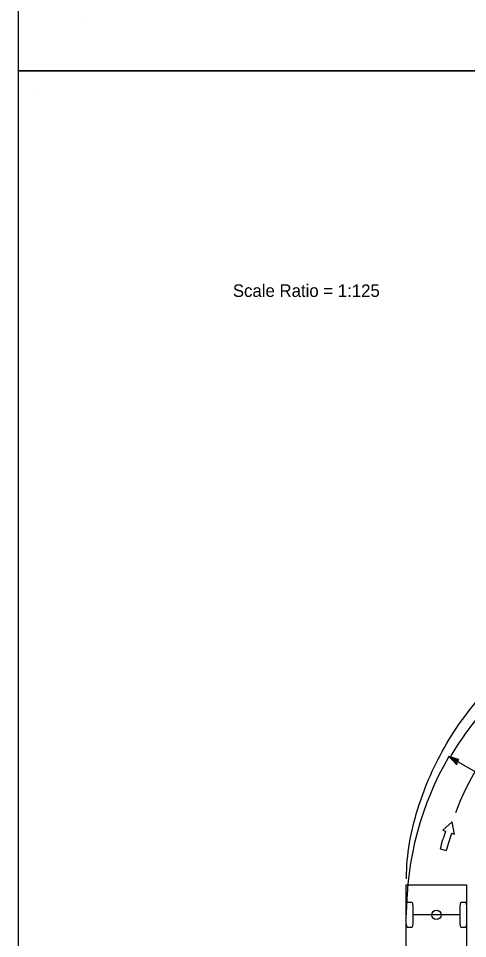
# Model space of a CAD drawing. Extents: x 2145173 to 2147094, y 2149363 to 2149822.
# Drawn here: x 2146575.8 to 2146608.5, y 2149592.1 to 2149659.2 of the extents above; entities that cross this region are included whole.
import ezdxf

# ---------------------------------------------------------------- set-up
doc = ezdxf.new("R2010")
doc.units = 0
for name, color, linetype in [('Design_EX_Roadway Dimensions', 7, 'Continuous'), ('Sheets_General Details', 7, 'Continuous'), ('Topo_Building', 7, 'Continuous')]:
    doc.layers.add(name, color=color, linetype=linetype)

msp = doc.modelspace()

# ---------------------------------------------------------------- linework, layer by layer
at = {"layer": 'Design_EX_Roadway Dimensions'}
msp.add_line((2146607.169, 2149605.342), (2146627.157, 2149593.802), dxfattribs=at)
msp.add_lwpolyline([(2146607.815, 2149604.947), (2146607.894, 2149605.135), (2146607.573, 2149605.218), (2146607.169, 2149605.342), (2146607.495, 2149605.028), (2146607.769, 2149604.732), (2146607.815, 2149604.947), (2146607.853, 2149605.08), (2146607.408, 2149605.202), (2146607.754, 2149604.827), (2146607.778, 2149605.011), (2146607.588, 2149605.093), (2146607.731, 2149604.947)], dxfattribs=at)
at = {"layer": 'Sheets_General Details'}
msp.add_line((2146576.901, 2149653.665), (2146576.901, 2149653.665), dxfattribs=at)
for points in [[(2146575.803, 2149781.285), (2146770.424, 2149781.285), (2146770.424, 2149655.354), (2146575.803, 2149655.354)], [(2146575.803, 2149655.354), (2146770.424, 2149655.354), (2146770.424, 2149529.422), (2146575.803, 2149529.422)]]:
    msp.add_lwpolyline(points, close=True, dxfattribs=at)
at = {"layer": 'Topo_Building'}
for p, q in [((2146580.592, 2149659.161), (2146580.592, 2149659.161)), ((2146607.429, 2149600.596), (2146606.744, 2149599.971)), ((2146607.582, 2149599.685), (2146607.429, 2149600.596)), ((2146606.744, 2149599.971), (2146606.945, 2149599.905)), ((2146607.384, 2149599.755), (2146607.582, 2149599.685)), ((2146606.54, 2149598.61), (2146606.991, 2149598.494)), ((2146606.54, 2149598.61), (2146606.54, 2149598.61)), ((2146607.997, 2149593.802), (2146604.552, 2149593.802))]:
    msp.add_line(p, q, dxfattribs=at)
for points in [[(2146608.473, 2149596), (2146608.473, 2149579.514), (2146604.077, 2149579.514), (2146604.077, 2149596), (2146608.473, 2149596)], [(2146604.077, 2149594.461), (2146604.137, 2149594.706), (2146604.169, 2149594.718), (2146604.462, 2149594.718), (2146604.495, 2149594.706), (2146604.552, 2149594.461), (2146604.552, 2149593.142), (2146604.495, 2149592.897), (2146604.462, 2149592.886), (2146604.169, 2149592.886), (2146604.137, 2149592.897), (2146604.077, 2149593.142), (2146604.077, 2149594.461)], [(2146607.997, 2149594.461), (2146608.055, 2149594.706), (2146608.088, 2149594.718), (2146608.38, 2149594.718), (2146608.414, 2149594.706), (2146608.473, 2149594.461), (2146608.473, 2149593.142), (2146608.414, 2149592.897), (2146608.38, 2149592.886), (2146608.088, 2149592.886), (2146608.055, 2149592.897), (2146607.997, 2149593.142), (2146607.997, 2149594.461)]]:
    msp.add_lwpolyline(points, dxfattribs=at)
msp.add_circle((2146606.275, 2149593.802), 0.343, dxfattribs=at)
for centre, radius, start, end in [((2146627.157, 2149593.802), 20.882, 0, 159.09136), ((2146627.157, 2149593.802), 23.08, 149.9999, 180), ((2146618.972, 2149595.438), 12.831, 159.62716, 165.68591), ((2146618.972, 2149595.438), 12.365, 159.57636, 165.69109)]:
    msp.add_arc(centre, radius, start, end, dxfattribs=at)
for points in [[(2146604.093, 2149596.425), (2146604.096, 2149596.804), (2146605.021, 2149601.852), (2146607.177, 2149606.558), (2146610.376, 2149610.657), (2146614.425, 2149613.937), (2146619.105, 2149616.247), (2146624.179, 2149617.486), (2146629.354, 2149617.578), (2146634.473, 2149616.524), (2146639.253, 2149614.404), (2146643.456, 2149611.288), (2146646.879, 2149607.327), (2146649.323, 2149602.701), (2146650.733, 2149597.663), (2146651.023, 2149592.657), (2146651.012, 2149592.235)], [(2146607.27, 2149605.28), (2146607.411, 2149605.515), (2146610.378, 2149609.404), (2146614.123, 2149612.6), (2146618.481, 2149614.939), (2146623.253, 2149616.293), (2146628.162, 2149616.593), (2146633.077, 2149615.824), (2146637.712, 2149614.007), (2146641.845, 2149611.228), (2146645.279, 2149607.617), (2146647.847, 2149603.345), (2146649.426, 2149598.616), (2146649.968, 2149593.71), (2146650.115, 2149588.794), (2146650.183, 2149583.976), (2146650.213, 2149579.232), (2146650.226, 2149574.541), (2146650.232, 2149569.887), (2146650.234, 2149565.258), (2146650.234, 2149565.166)]]:
    msp.add_spline(points, degree=3, dxfattribs=at)

# ---------------------------------------------------------------- texts
at = {"layer": 'Design_EX_Roadway Dimensions'}
msp.add_text('Scale Ratio = 1:125', height=0.91475, dxfattribs=at).set_placement((2146591.434, 2149638.858))

doc.saveas('drawing.dxf')
